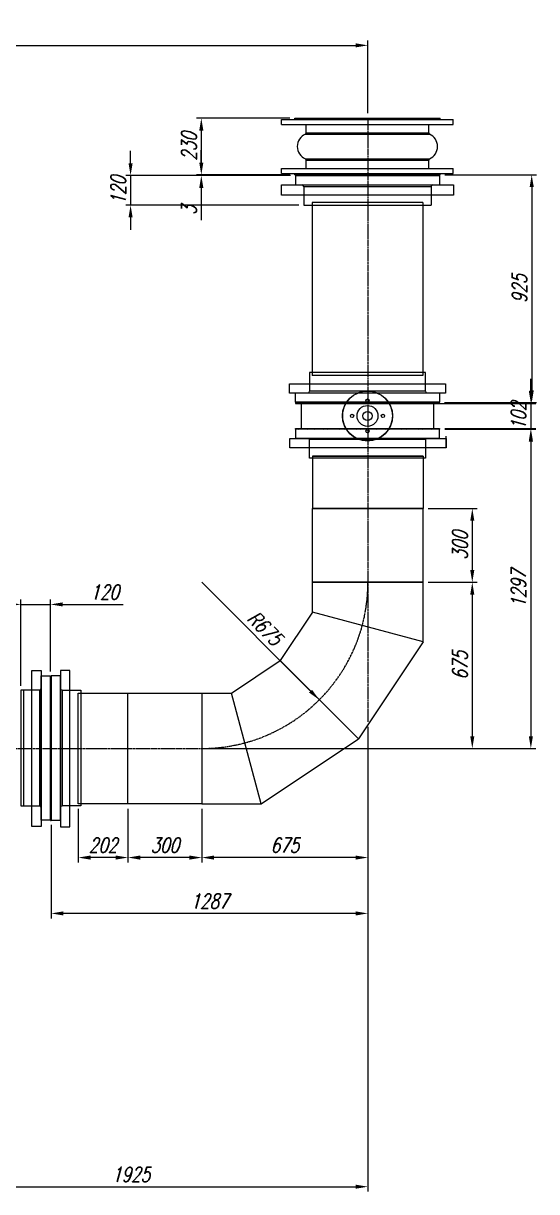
# Model space of a CAD drawing. Header units: inches. Extents: x 52169 to 69006, y 13152 to 42758.
# Drawn here: x 56018 to 58104, y 13633 to 18379 of the extents above; entities that cross this region are included whole.
import ezdxf

# ---------------------------------------------------------------- set-up
doc = ezdxf.new("R2010")
doc.units = ezdxf.units.IN
doc.header["$MEASUREMENT"] = 0
doc.linetypes.add('CENTER', pattern=[50.8, 31.75, -6.35, 6.35, -6.35])
doc.layers.add('IA-DIBUJO', color=3, linetype='Continuous')
doc.layers.add('IA-EJES', color=4, linetype='CENTER')
doc.styles.add('ING-AMB', font='romans.shx', dxfattribs={"width": 0.75, "oblique": 15})
doc.dimstyles.new('ING-AMB 20', dxfattribs={"dimscale": 20, "dimtxt": 3, "dimasz": 2.5, "dimexe": 1, "dimexo": 1, "dimgap": 1, "dimtad": 1, "dimdec": 0, "dimzin": 0, "dimdsep": 46, "dimtxsty": 'ING-AMB', "dimcen": 0.1, "dimclrd": 7, "dimclre": 7, "dimclrt": 2, "dimadec": 0, "dimazin": 0, "dimtfac": 1, "dimtdec": 0, "dimtmove": 0, "dimatfit": 0, "dimfxl": 1.25, "dimtolj": 1, "dimtzin": 0, "dimarcsym": 1})
pattern_1 = [(225, (112366.017, 51582.894), (6.6291261, -6.6291261), []), (225, (112361.5975, 51582.894), (6.6291261, -6.6291261), [])]

# ---------------------------------------------------------------- blocks, each defined once
blk = doc.blocks.new('*D114')
at = {"color": 7, "lineweight": -2, "transparency": 16777216}
for p, q in [((53568.4, 18013.8), (53568.4, 18309.7)), ((53618.4, 18289.7), (57368.4, 18289.7)), ((57418.4, 18013.8), (57418.4, 18309.7))]:
    blk.add_line(p, q, dxfattribs=at)
at = {"color": 7, "transparency": 16777216}
for points in [[(53618.4, 18298), (53618.4, 18281.3), (53568.4, 18289.7)], [(57368.4, 18298), (57368.4, 18281.3), (57418.4, 18289.7)]]:
    blk.add_solid(points, dxfattribs=at)
at = {"layer": 'Defpoints', "color": 0, "transparency": 16777216}
for p in [(57418.4, 18289.7), (53568.4, 17993.8, 0), (57418.4, 17993.8, 0)]:
    blk.add_point(p, dxfattribs=at)
at = {"color": 2, "transparency": 16777216, "insert": (55493.4, 18339.7), "char_height": 60, "attachment_point": 5, "style": 'ING-AMB'}
blk.add_mtext('\\A1;3850', dxfattribs=at)
blk = doc.blocks.new('*D31')
at = {"color": 7, "lineweight": -2, "transparency": 16777216}
for p, q in [((55958.4, 16018.6), (55908.4, 16018.6)), ((56008.4, 15688.3), (56008.4, 16038.6)), ((56008.4, 16018.6), (56128.4, 16018.6)), ((56128.4, 15745.8), (56128.4, 16038.6)), ((56178.4, 16018.6), (56423.5, 16018.6))]:
    blk.add_line(p, q, dxfattribs=at)
at = {"color": 7, "transparency": 16777216}
for points in [[(55958.4, 16026.9), (55958.4, 16010.2), (56008.4, 16018.6)], [(56178.4, 16026.9), (56178.4, 16010.2), (56128.4, 16018.6)]]:
    blk.add_solid(points, dxfattribs=at)
at = {"layer": 'Defpoints', "color": 0, "transparency": 16777216}
for p in [(56128.4, 16018.6), (56128.4, 15725.8, 0), (56008.4, 15668.3, 0)]:
    blk.add_point(p, dxfattribs=at)
at = {"color": 2, "transparency": 16777216, "insert": (56348.8, 16068.6), "char_height": 60, "attachment_point": 5, "style": 'ING-AMB'}
blk.add_mtext('\\A1;120', dxfattribs=at)
blk = doc.blocks.new('*D117')
at = {"color": 7, "lineweight": -2, "transparency": 16777216}
for p, q in [((57418.4, 15413.3), (57418.4, 13633.1)), ((55493.4, 13815.5), (55493.4, 13633.1)), ((55543.4, 13653.1), (57368.4, 13653.1))]:
    blk.add_line(p, q, dxfattribs=at)
at = {"color": 7, "transparency": 16777216}
for points in [[(55543.4, 13661.4), (55543.4, 13644.8), (55493.4, 13653.1)], [(57368.4, 13661.4), (57368.4, 13644.8), (57418.4, 13653.1)]]:
    blk.add_solid(points, dxfattribs=at)
at = {"layer": 'Defpoints', "color": 0, "transparency": 16777216}
for p in [(57418.4, 15433.3, 0), (55493.4, 13835.5, 0), (57418.4, 13653.1)]:
    blk.add_point(p, dxfattribs=at)
at = {"color": 2, "transparency": 16777216, "insert": (56455.9, 13703.1), "char_height": 60, "attachment_point": 5, "style": 'ING-AMB'}
blk.add_mtext('\\A1;1925', dxfattribs=at)
blk = doc.blocks.new('stub end 450')
at = {"color": 8}
for p, q in [((48858.4, 37919.1), (48858.4, 38504.1)), ((48858.4, 38504.1), (48896.4, 38504.1)), ((48896.4, 38504.1), (48896.4, 37919.1)), ((48902.4, 37976.6), (48902.4, 38446.6)), ((48978.4, 38446.6), (48902.4, 38446.6)), ((48978.4, 37976.6), (48978.4, 38446.6)), ((48902.4, 37976.6), (48978.4, 37976.6)), ((48896.4, 37919.1), (48858.4, 37919.1))]:
    blk.add_line(p, q, dxfattribs=at)
for centre, start, end in [((48902.4, 38452.6), 180, 270), ((48902.4, 37970.6), 90, 180)]:
    blk.add_arc(centre, 6, start, end, dxfattribs=at)
blk = doc.blocks.new('A$Cb5c7a0ab')
at = {"color": 0, "linetype": 'Continuous', "lineweight": 0}
for p, q in [((5645.1, 4316.9), (6230.1, 4316.9)), ((5645.1, 4316.9), (5645.1, 4278.9)), ((5645.1, 4278.9), (6230.1, 4278.9)), ((5678.6, 4272.9), (6196.6, 4272.9)), ((5678.6, 4272.9), (5678.6, 4196.9)), ((6196.6, 4272.9), (6196.6, 4196.9)), ((6230.1, 4316.9), (6230.1, 4278.9)), ((5678.6, 4196.9), (6196.6, 4196.9))]:
    blk.add_line(p, q, dxfattribs=at)
for centre, start, end in [((5672.6, 4272.9), 0, 90), ((6202.6, 4272.9), 90, 180)]:
    blk.add_arc(centre, 6, start, end, dxfattribs=at)
blk = doc.blocks.new('*D97')
at = {"color": 7, "lineweight": -2, "transparency": 16777216}
for p, q in [((57731.4, 17763.8), (58103.9, 17763.8)), ((58083.9, 17713.8), (58083.9, 16888.3)), ((57729.2, 16838.3), (58103.9, 16838.3))]:
    blk.add_line(p, q, dxfattribs=at)
at = {"color": 7, "transparency": 16777216}
for points in [[(58075.6, 17713.8), (58092.3, 17713.8), (58083.9, 17763.8)], [(58075.6, 16888.3), (58092.3, 16888.3), (58083.9, 16838.3)]]:
    blk.add_solid(points, dxfattribs=at)
at = {"layer": 'Defpoints', "color": 0, "transparency": 16777216}
for p in [(57711.4, 17763.8, 0), (57709.2, 16838.3, 0), (58083.9, 16838.3)]:
    blk.add_point(p, dxfattribs=at)
at = {"color": 2, "transparency": 16777216, "insert": (58033.9, 17301), "char_height": 60, "attachment_point": 5, "rotation": 90, "style": 'ING-AMB'}
blk.add_mtext('\\A1;925', dxfattribs=at)
blk = doc.blocks.new('*D29')
at = {"color": 7, "lineweight": -2, "transparency": 16777216}
for p, q in [((57731.2, 16730.3), (58100.5, 16730.3)), ((58080.5, 16680.3), (58080.5, 15483.3)), ((57438.4, 15433.3), (58100.5, 15433.3))]:
    blk.add_line(p, q, dxfattribs=at)
at = {"color": 7, "transparency": 16777216}
for points in [[(58072.2, 16680.3), (58088.8, 16680.3), (58080.5, 16730.3)], [(58072.2, 15483.3), (58088.8, 15483.3), (58080.5, 15433.3)]]:
    blk.add_solid(points, dxfattribs=at)
at = {"layer": 'Defpoints', "color": 0, "transparency": 16777216}
for p in [(57711.2, 16730.3, 0), (57418.4, 15433.3, 0), (58080.5, 15433.3)]:
    blk.add_point(p, dxfattribs=at)
at = {"color": 2, "transparency": 16777216, "insert": (58030.5, 16081.8), "char_height": 60, "attachment_point": 5, "rotation": 90, "style": 'ING-AMB'}
blk.add_mtext('\\A1;1297', dxfattribs=at)
blk = doc.blocks.new('*D98')
at = {"color": 7, "lineweight": -2, "transparency": 16777216}
for p, q in [((57663.4, 16408.3), (57862.5, 16408.3)), ((57842.5, 16358.3), (57842.5, 16158.3)), ((57663.4, 16108.3), (57862.5, 16108.3))]:
    blk.add_line(p, q, dxfattribs=at)
at = {"color": 7, "transparency": 16777216}
for points in [[(57834.2, 16358.3), (57850.8, 16358.3), (57842.5, 16408.3)], [(57834.2, 16158.3), (57850.8, 16158.3), (57842.5, 16108.3)]]:
    blk.add_solid(points, dxfattribs=at)
at = {"layer": 'Defpoints', "color": 0, "transparency": 16777216}
for p in [(57643.4, 16408.3, 0), (57643.4, 16108.3, 0), (57842.5, 16108.3)]:
    blk.add_point(p, dxfattribs=at)
at = {"color": 2, "transparency": 16777216, "insert": (57792.5, 16258.3), "char_height": 60, "attachment_point": 5, "rotation": 90, "style": 'ING-AMB'}
blk.add_mtext('\\A1;300', dxfattribs=at)
blk = doc.blocks.new('*D99')
at = {"color": 7, "lineweight": -2, "transparency": 16777216}
for p, q in [((56443.4, 15188.3), (56443.4, 14970.2)), ((56743.4, 15188.3), (56743.4, 14970.2)), ((56693.4, 14990.2), (56493.4, 14990.2))]:
    blk.add_line(p, q, dxfattribs=at)
at = {"color": 7, "transparency": 16777216}
for points in [[(56493.4, 14998.5), (56493.4, 14981.8), (56443.4, 14990.2)], [(56693.4, 14998.5), (56693.4, 14981.8), (56743.4, 14990.2)]]:
    blk.add_solid(points, dxfattribs=at)
at = {"layer": 'Defpoints', "color": 0, "transparency": 16777216}
for p in [(56443.4, 15208.3, 0), (56743.4, 15208.3, 0), (56443.4, 14990.2)]:
    blk.add_point(p, dxfattribs=at)
at = {"color": 2, "transparency": 16777216, "insert": (56593.4, 15040.2), "char_height": 60, "attachment_point": 5, "style": 'ING-AMB'}
blk.add_mtext('\\A1;300', dxfattribs=at)
blk = doc.blocks.new('*D100')
at = {"color": 7, "lineweight": -2, "transparency": 16777216}
blk.add_line((56743.4, 16108.3), (57185.3, 15666.3), dxfattribs=at)
at = {"color": 7, "transparency": 16777216}
blk.add_solid([(57191.2, 15672.2), (57179.4, 15660.5), (57220.7, 15631)], dxfattribs=at)
at = {"layer": 'Defpoints', "color": 0, "transparency": 16777216}
for p in [(56743.4, 16108.3), (57220.7, 15631)]:
    blk.add_point(p, dxfattribs=at)
at = {"color": 2, "transparency": 16777216, "insert": (56999.7, 15922.7), "char_height": 60, "attachment_point": 5, "rotation": 315, "style": 'ING-AMB'}
blk.add_mtext('\\A1;R675', dxfattribs=at)
blk = doc.blocks.new('*D30')
at = {"color": 7, "lineweight": -2, "transparency": 16777216}
for p, q in [((55958.4, 16018.6), (55908.4, 16018.6)), ((56008.4, 15688.3), (56008.4, 16038.6)), ((56008.4, 16018.6), (56128.4, 16018.6)), ((56128.4, 15745.8), (56128.4, 16038.6)), ((56178.4, 16018.6), (56423.5, 16018.6))]:
    blk.add_line(p, q, dxfattribs=at)
at = {"color": 7, "transparency": 16777216}
for points in [[(55958.4, 16026.9), (55958.4, 16010.2), (56008.4, 16018.6)], [(56178.4, 16026.9), (56178.4, 16010.2), (56128.4, 16018.6)]]:
    blk.add_solid(points, dxfattribs=at)
at = {"layer": 'Defpoints', "color": 0, "transparency": 16777216}
for p in [(56128.4, 16018.6), (56128.4, 15725.8, 0), (56008.4, 15668.3, 0)]:
    blk.add_point(p, dxfattribs=at)
at = {"color": 2, "transparency": 16777216, "insert": (56348.8, 16068.6), "char_height": 60, "attachment_point": 5, "style": 'ING-AMB'}
blk.add_mtext('\\A1;120', dxfattribs=at)
blk = doc.blocks.new('*D101')
at = {"color": 7, "lineweight": -2, "transparency": 16777216}
for p, q in [((57101.4, 17993.8), (56721.4, 17993.8)), ((56741.4, 17943.8), (56741.4, 17813.8)), ((57101.4, 17763.8), (56721.4, 17763.8))]:
    blk.add_line(p, q, dxfattribs=at)
at = {"color": 7, "transparency": 16777216}
for points in [[(56733, 17943.8), (56749.7, 17943.8), (56741.4, 17993.8)], [(56733, 17813.8), (56749.7, 17813.8), (56741.4, 17763.8)]]:
    blk.add_solid(points, dxfattribs=at)
at = {"layer": 'Defpoints', "color": 0, "transparency": 16777216}
for p in [(57121.4, 17993.8, 0), (56741.4, 17763.8), (57121.4, 17763.8, 0)]:
    blk.add_point(p, dxfattribs=at)
at = {"color": 2, "transparency": 16777216, "insert": (56691.4, 17878.8), "char_height": 60, "attachment_point": 5, "rotation": 90, "style": 'ING-AMB'}
blk.add_mtext('\\A1;230', dxfattribs=at)
blk = doc.blocks.new('*D102')
at = {"color": 7, "lineweight": -2, "transparency": 16777216}
for p, q in [((56741.4, 17813.8), (56741.4, 17863.8)), ((57101.4, 17763.8), (56721.4, 17763.8)), ((57103.9, 17760.8), (56721.4, 17760.8)), ((56741.4, 17763.8), (56741.4, 17760.8)), ((56741.4, 17710.8), (56741.4, 17579.9))]:
    blk.add_line(p, q, dxfattribs=at)
at = {"color": 7, "transparency": 16777216}
for points in [[(56733, 17813.8), (56749.7, 17813.8), (56741.4, 17763.8)], [(56733, 17710.8), (56749.7, 17710.8), (56741.4, 17760.8)]]:
    blk.add_solid(points, dxfattribs=at)
at = {"layer": 'Defpoints', "color": 0, "transparency": 16777216}
for p in [(56741.4, 17760.8), (57121.4, 17763.8, 0), (57123.9, 17760.8, 0)]:
    blk.add_point(p, dxfattribs=at)
at = {"color": 2, "transparency": 16777216, "insert": (56691.4, 17620.3), "char_height": 60, "attachment_point": 5, "rotation": 90, "style": 'ING-AMB'}
blk.add_mtext('\\A1;3', dxfattribs=at)
blk = doc.blocks.new('*D103')
at = {"color": 7, "lineweight": -2, "transparency": 16777216}
for p, q in [((56454.1, 17810.8), (56454.1, 17860.8)), ((57103.9, 17760.8), (56434.1, 17760.8)), ((56454.1, 17760.8), (56454.1, 17640.8)), ((57137.4, 17640.8), (56434.1, 17640.8)), ((56454.1, 17590.8), (56454.1, 17540.8))]:
    blk.add_line(p, q, dxfattribs=at)
at = {"color": 7, "transparency": 16777216}
for points in [[(56445.7, 17810.8), (56462.4, 17810.8), (56454.1, 17760.8)], [(56445.7, 17590.8), (56462.4, 17590.8), (56454.1, 17640.8)]]:
    blk.add_solid(points, dxfattribs=at)
at = {"layer": 'Defpoints', "color": 0, "transparency": 16777216}
for p in [(57123.9, 17760.8, 0), (56454.1, 17640.8), (57157.4, 17640.8, 0)]:
    blk.add_point(p, dxfattribs=at)
at = {"color": 2, "transparency": 16777216, "insert": (56404.1, 17700.8), "char_height": 60, "attachment_point": 5, "rotation": 90, "style": 'ING-AMB'}
blk.add_mtext('\\A1;120', dxfattribs=at)
blk = doc.blocks.new('*D104')
at = {"color": 7, "lineweight": -2, "transparency": 16777216}
for p, q in [((57418.4, 15413.3), (57418.4, 14970.2)), ((56743.4, 15188.3), (56743.4, 14970.2)), ((57368.4, 14990.2), (56793.4, 14990.2))]:
    blk.add_line(p, q, dxfattribs=at)
at = {"color": 7, "transparency": 16777216}
for points in [[(56793.4, 14998.5), (56793.4, 14981.8), (56743.4, 14990.2)], [(57368.4, 14998.5), (57368.4, 14981.8), (57418.4, 14990.2)]]:
    blk.add_solid(points, dxfattribs=at)
at = {"layer": 'Defpoints', "color": 0, "transparency": 16777216}
for p in [(57418.4, 15433.3, 0), (56743.4, 15208.3, 0), (56743.4, 14990.2)]:
    blk.add_point(p, dxfattribs=at)
at = {"color": 2, "transparency": 16777216, "insert": (57080.9, 15040.2), "char_height": 60, "attachment_point": 5, "style": 'ING-AMB'}
blk.add_mtext('\\A1;675', dxfattribs=at)
blk = doc.blocks.new('*D105')
at = {"color": 7, "lineweight": -2, "transparency": 16777216}
for p, q in [((56241.4, 15188.3), (56241.4, 14970.2)), ((56443.4, 15188.3), (56443.4, 14970.2)), ((56393.4, 14990.2), (56291.4, 14990.2))]:
    blk.add_line(p, q, dxfattribs=at)
at = {"color": 7, "transparency": 16777216}
for points in [[(56291.4, 14998.5), (56291.4, 14981.8), (56241.4, 14990.2)], [(56393.4, 14998.5), (56393.4, 14981.8), (56443.4, 14990.2)]]:
    blk.add_solid(points, dxfattribs=at)
at = {"layer": 'Defpoints', "color": 0, "transparency": 16777216}
for p in [(56241.4, 15208.3, 0), (56443.4, 15208.3, 0), (56241.4, 14990.2)]:
    blk.add_point(p, dxfattribs=at)
at = {"color": 2, "transparency": 16777216, "insert": (56342.4, 15040.2), "char_height": 60, "attachment_point": 5, "style": 'ING-AMB'}
blk.add_mtext('\\A1;202', dxfattribs=at)
blk = doc.blocks.new('*D106')
at = {"color": 7, "lineweight": -2, "transparency": 16777216}
for p, q in [((57663.4, 16108.3), (57862.5, 16108.3)), ((57842.5, 16058.3), (57842.5, 15483.3)), ((56763.4, 15433.3), (57862.5, 15433.3))]:
    blk.add_line(p, q, dxfattribs=at)
at = {"color": 7, "transparency": 16777216}
for points in [[(57834.2, 16058.3), (57850.8, 16058.3), (57842.5, 16108.3)], [(57834.2, 15483.3), (57850.8, 15483.3), (57842.5, 15433.3)]]:
    blk.add_solid(points, dxfattribs=at)
at = {"layer": 'Defpoints', "color": 0, "transparency": 16777216}
for p in [(57643.4, 16108.3, 0), (56743.4, 15433.3, 0), (57842.5, 15433.3)]:
    blk.add_point(p, dxfattribs=at)
at = {"color": 2, "transparency": 16777216, "insert": (57792.5, 15770.8), "char_height": 60, "attachment_point": 5, "rotation": 90, "style": 'ING-AMB'}
blk.add_mtext('\\A1;675', dxfattribs=at)
blk = doc.blocks.new('*D186')
at = {"color": 7, "lineweight": -2, "transparency": 16777216}
for p, q in [((57418.4, 15521.8), (57418.4, 14743.3)), ((56131.4, 15122.8), (56131.4, 14743.3)), ((57368.4, 14763.3), (56181.4, 14763.3))]:
    blk.add_line(p, q, dxfattribs=at)
at = {"color": 7, "transparency": 16777216}
for points in [[(56181.4, 14771.6), (56181.4, 14754.9), (56131.4, 14763.3)], [(57368.4, 14771.6), (57368.4, 14754.9), (57418.4, 14763.3)]]:
    blk.add_solid(points, dxfattribs=at)
at = {"layer": 'Defpoints', "color": 0, "transparency": 16777216}
for p in [(57418.4, 15541.8, 0), (56131.4, 15142.8, 0), (56131.4, 14763.3)]:
    blk.add_point(p, dxfattribs=at)
at = {"color": 2, "transparency": 16777216, "insert": (56774.9, 14813.3), "char_height": 60, "attachment_point": 5, "style": 'ING-AMB'}
blk.add_mtext('\\A1;1287', dxfattribs=at)
blk = doc.blocks.new('*D187')
at = {"color": 7, "lineweight": -2, "transparency": 16777216}
for p, q in [((58080.5, 16885.3), (58080.5, 16935.3)), ((57707.2, 16835.3), (58100.5, 16835.3)), ((58080.5, 16835.3), (58080.5, 16733.3)), ((57731.2, 16733.3), (58100.5, 16733.3)), ((58080.5, 16683.3), (58080.5, 16633.3))]:
    blk.add_line(p, q, dxfattribs=at)
at = {"color": 7, "transparency": 16777216}
for points in [[(58072.2, 16885.3), (58088.8, 16885.3), (58080.5, 16835.3)], [(58072.2, 16683.3), (58088.8, 16683.3), (58080.5, 16733.3)]]:
    blk.add_solid(points, dxfattribs=at)
at = {"layer": 'Defpoints', "color": 0, "transparency": 16777216}
for p in [(57687.2, 16835.3, 0), (57711.2, 16733.3, 0), (58080.5, 16733.3)]:
    blk.add_point(p, dxfattribs=at)
at = {"color": 2, "transparency": 16777216, "insert": (58030.5, 16784.3), "char_height": 60, "attachment_point": 5, "rotation": 90, "style": 'ING-AMB'}
blk.add_mtext('\\A1;102', dxfattribs=at)

msp = doc.modelspace()

# ---------------------------------------------------------------- hatches: boundary and pattern name
h = msp.add_hatch()
h.set_pattern_fill('ANSI32', color=1, scale=25, angle=180)
h.set_pattern_definition([(225, (112366.017, 52508.362), (6.6291261, -6.6291261), []), (225, (112361.5975, 52508.362), (6.6291261, -6.6291261), [])])
h.paths.add_polyline_path([(57709.2, 17760.8), (57124.2, 17760.8), (57124.2, 17763.8), (57709.2, 17763.8)])
h = msp.add_hatch()
h.set_pattern_fill('ANSI32', color=1, scale=25, angle=180)
h.set_pattern_definition(pattern_1)
h.paths.add_polyline_path([(57709.2, 16835.3), (57124.2, 16835.3), (57124.2, 16838.3), (57709.2, 16838.3)])
h = msp.add_hatch()
h.set_pattern_fill('ANSI32', color=1, scale=25, angle=180)
h.set_pattern_definition(pattern_1)
h.paths.add_polyline_path([(57709.2, 16733.3), (57124.2, 16733.3), (57124.2, 16730.3), (57709.2, 16730.3)])
h = msp.add_hatch()
h.set_pattern_fill('ANSI32', color=1, scale=25, angle=180)
h.set_pattern_definition(pattern_1)
h.paths.add_polyline_path([(57709.2, 16733.3), (57124.2, 16733.3), (57124.2, 16730.3), (57709.2, 16730.3)])
h = msp.add_hatch()
h.set_pattern_fill('ANSI32', color=1, scale=25, angle=90)
h.set_pattern_definition([(135, (92094.99, -43361.989), (-6.6291261, -6.6291261), []), (135, (92094.99, -43357.569), (-6.6291261, -6.6291261), [])])
h.paths.add_polyline_path([(56131.4, 15140.8), (56131.4, 15725.8), (56128.4, 15725.8), (56128.4, 15140.8)])
h = msp.add_hatch()
h.set_pattern_fill('ANSI32', color=1, scale=25, angle=90)
h.set_pattern_definition([(135, (91775.99, -43361.981), (-6.6291261, -6.6291261), []), (135, (91775.99, -43357.562), (-6.6291261, -6.6291261), [])])
h.paths.add_polyline_path([(56128.4, 15140.8), (56128.4, 15725.8), (56131.4, 15725.8), (56131.4, 15140.8)])

# ---------------------------------------------------------------- linework, layer by layer
at = {"color": 8}
for p, q in [((57067.4, 17988.8, 0), (57765.4, 17988.8, 0)), ((57067.4, 17968.8, 0), (57067.4, 17988.8, 0)), ((57121.4, 17993.8, 0), (57711.4, 17993.8, 0)), ((57121.4, 17988.8, 0), (57121.4, 17993.8, 0)), ((57711.4, 17988.8, 0), (57711.4, 17993.8, 0)), ((57765.4, 17968.8, 0), (57765.4, 17988.8, 0)), ((57067.4, 17968.8, 0), (57765.4, 17968.8, 0)), ((57167.4, 17933.8, 0), (57167.4, 17968.8, 0)), ((57665.4, 17933.8, 0), (57665.4, 17968.8, 0)), ((57164.4, 17929.2, 0), (57668.4, 17929.2, 0)), ((57167.4, 17933.8, 0), (57665.4, 17933.8, 0)), ((57164.4, 17828.3, 0), (57668.4, 17828.3, 0)), ((57167.4, 17823.8, 0), (57665.4, 17823.8, 0)), ((57167.4, 17788.8, 0), (57167.4, 17823.8, 0)), ((57665.4, 17788.8, 0), (57665.4, 17823.8, 0)), ((57067.4, 17788.8, 0), (57765.4, 17788.8, 0)), ((57067.4, 17768.8, 0), (57067.4, 17788.8, 0)), ((57067.4, 17768.8, 0), (57765.4, 17768.8, 0)), ((57121.4, 17763.8, 0), (57121.4, 17768.8, 0)), ((57121.4, 17763.8, 0), (57711.4, 17763.8, 0)), ((57711.4, 17763.8, 0), (57711.4, 17768.8, 0)), ((57765.4, 17768.8, 0), (57765.4, 17788.8, 0))]:
    msp.add_line(p, q, dxfattribs=at)
at = {"color": 4, "linetype": 'Continuous', "lineweight": 0}
for p, q in [((57328.3, 16835.3, 0), (57148.2, 16835.3, 0)), ((57148.2, 16733.3, 0), (57148.2, 16835.3, 0)), ((57685.2, 16835.3, 0), (57505, 16835.3, 0)), ((57685.2, 16835.3, 0), (57685.2, 16733.3, 0)), ((57314.7, 16789.4, 0), (57314.7, 16779.2, 0)), ((57314.8, 16789.4, 0), (57314.7, 16789.4, 0)), ((57314.7, 16779.2, 0), (57314.8, 16779.2, 0)), ((57518.7, 16789.4, 0), (57518.6, 16789.4, 0)), ((57518.6, 16779.2, 0), (57518.7, 16779.2, 0)), ((57518.7, 16789.4, 0), (57518.7, 16779.2, 0)), ((57148.2, 16733.3, 0), (57328.3, 16733.3, 0)), ((57505, 16733.3, 0), (57685.2, 16733.3, 0))]:
    msp.add_line(p, q, dxfattribs=at)
at = {"color": 8, "linetype": 'Continuous', "lineweight": 0, "extrusion": (1.10737e-08, -1, -2.22045e-16)}
for p, q in [((57193.4, 16620.3, 0), (57643.4, 16620.3, 0)), ((57193.4, 16408.3, 0), (57643.4, 16408.3, 0)), ((57193.4, 16108.3, 0), (57643.4, 16108.3, 0)), ((57643.4, 16108.3, 0), (57193.4, 16108.3, 0)), ((57643.4, 15867.1, 0), (57193.4, 15987.7, 0)), ((57379.8, 15471.9, 0), (57061.6, 15790.1, 0)), ((56743.4, 15658.3, 0), (56743.4, 15208.3, 0)), ((56984.5, 15208.3, 0), (56864, 15658.3, 0))]:
    msp.add_line(p, q, dxfattribs=at)
at = {"color": 1, "elevation": 0}
for points in [[(57124.2, 17760.8), (57709.2, 17760.8), (57709.2, 17763.8), (57124.2, 17763.8)], [(57124.2, 16835.3), (57709.2, 16835.3), (57709.2, 16838.3), (57124.2, 16838.3)], [(56131.4, 15725.8), (56131.4, 15140.8), (56128.4, 15140.8), (56128.4, 15725.8)]]:
    msp.add_lwpolyline(points, close=True, dxfattribs=at)
at = {"color": 2, "linetype": 'Continuous', "lineweight": 0, "elevation": 0}
msp.add_lwpolyline([(57765.6, 17722.8), (57765.6, 17681.4), (57067.1, 17681.4), (57067.1, 17722.8)], close=True, dxfattribs=at)
at = {"color": 1, "elevation": 0}
for points in [[(57124.2, 16730.3), (57124.2, 16733.3)], [(57124.2, 16733.3), (57709.2, 16733.3), (57709.2, 16730.3)], [(57709.2, 16730.3), (57124.2, 16730.3)]]:
    msp.add_lwpolyline(points, dxfattribs=at)
at = {"color": 1}
msp.add_lwpolyline([(56128.4, 15725.8), (56128.4, 15140.8), (56131.4, 15140.8), (56131.4, 15725.8)], close=True, dxfattribs=at)
at = {"color": 2, "linetype": 'Continuous', "lineweight": 0}
for points in [[(57099.2, 16876.3, 0), (57099.2, 16914.4, 0), (57734.2, 16914.4, 0), (57734.2, 16876.3, 0)], [(57101.2, 16654.2, 0), (57101.2, 16692.3, 0), (57736.2, 16692.3, 0), (57736.2, 16654.2, 0)], [(56052.3, 15750.8, 0), (56090.4, 15750.8, 0), (56090.4, 15115.8, 0), (56052.3, 15115.8, 0)], [(56207.5, 15750.7, 0), (56169.4, 15750.7, 0), (56169.4, 15115.7, 0), (56207.5, 15115.7, 0)]]:
    msp.add_polyline3d(points, close=True, dxfattribs=at)
for points in [[(57734.2, 16914.4, 0), (57734.2, 16876.3, 0)], [(57736.2, 16664.3, 0), (57736.2, 16702.4, 0)], [(57736.2, 16664.3, 0), (57736.2, 16702.4, 0)], [(57736.2, 16654.2, 0), (57736.2, 16692.3, 0)]]:
    msp.add_polyline3d(points, dxfattribs=at)
at = {"color": 4, "linetype": 'Continuous', "lineweight": 0}
for centre, radius in [((57416.7, 16784.3, 0), 102), ((57416.7, 16784.3, 0), 101), ((57416.7, 16846.8, 0), 6.5), ((57416.7, 16784.3, 0), 42.5), ((57416.7, 16784.3, 0), 18.4), ((57354.2, 16784.3, 0), 6.5), ((57479.2, 16784.3, 0), 6.5), ((57416.7, 16721.8, 0), 6.5)]:
    msp.add_circle(centre, radius, dxfattribs=at)
at = {"color": 8}
for centre, radius, start, end in [((57186.4, 17878.8, 0), 55, 113.5702, 246.4298), ((57162.4, 17933.8, 0), 5, 293.5702, 360), ((57670.4, 17933.8, 0), 5, 180, 246.4298), ((57646.4, 17878.8, 0), 55, 293.5702, 66.4298), ((57162.4, 17823.8, 0), 5, 0, 66.4298), ((57670.4, 17823.8, 0), 5, 113.5702, 180)]:
    msp.add_arc(centre, radius, start, end, dxfattribs=at)
at = {"layer": 'IA-DIBUJO', "color": 3, "linetype": 'Continuous', "lineweight": 0}
for p, q in [((57641.4, 17650.8, 0), (57191.4, 17650.8, 0)), ((57191.4, 17650.8, 0), (57191.4, 16948.3, 0)), ((57641.4, 17650.8, 0), (57641.4, 16948.3, 0)), ((57641.4, 16948.3, 0), (57191.4, 16948.3, 0)), ((57643.4, 16620.3, 0), (57193.4, 16620.3, 0)), ((57193.4, 16620.3, 0), (57193.4, 16408.3, 0)), ((57643.4, 16620.3, 0), (57643.4, 16408.3, 0)), ((57643.4, 16408.3, 0), (57193.4, 16408.3, 0)), ((56018.4, 15668.3, 0), (56018.4, 15198.3, 0)), ((56241.4, 15658.3, 0), (56743.4, 15658.3, 0)), ((56241.4, 15208.3, 0), (56241.4, 15658.3, 0)), ((56443.4, 15208.3, 0), (56443.4, 15658.3, 0)), ((56743.4, 15208.3, 0), (56241.4, 15208.3, 0))]:
    msp.add_line(p, q, dxfattribs=at)
at = {"layer": 'IA-DIBUJO', "color": 3, "linetype": 'Continuous', "lineweight": 0, "extrusion": (1.10737e-08, -1, -2.22045e-16)}
for p, q in [((57193.4, 16108.3, 0), (57193.4, 16408.3, 0)), ((57643.4, 16108.3, 0), (57643.4, 16408.3, 0)), ((57193.4, 15987.7, 0), (57193.4, 16108.3, 0)), ((57643.4, 15867.1, 0), (57643.4, 16108.3, 0)), ((57193.4, 15987.7, 0), (57061.6, 15790.1, 0)), ((57643.4, 15867.1, 0), (57379.8, 15471.9, 0)), ((56864, 15658.3, 0), (57061.6, 15790.1, 0)), ((56743.4, 15658.3, 0), (56864, 15658.3, 0)), ((56984.5, 15208.3, 0), (57379.8, 15471.9, 0)), ((56743.4, 15208.3, 0), (56984.5, 15208.3, 0))]:
    msp.add_line(p, q, dxfattribs=at)
at = {"layer": 'IA-EJES', "ltscale": 0.25}
for p, q in [((57418.4, 17993.8, 0), (57418.4, 15541.8, 0)), ((53568.4, 15433.3, 0), (57418.4, 15433.3, 0))]:
    msp.add_line(p, q, dxfattribs=at)
msp.add_arc((56743.4, 16108.3, 0), 675, 270, 0, dxfattribs=at)

# ---------------------------------------------------------------- block references
at = {"color": 8}
msp.add_blockref('A$Cb5c7a0ab', (51478.8, 13443.9, 0), dxfattribs=at)
for p, rotation in [((95628.3, -32018.1, 0), 89.99999936552123), ((104986.8, 53646.9), 180)]:
    msp.add_blockref('stub end 450', p, dxfattribs=dict(rotation=rotation))
at = {"xscale": -1}
for p, rotation in [((95628.3, 65590.7, 0), 90.00000063447878), ((7273, 53646.9, 0), 180.0000006344789)]:
    msp.add_blockref('stub end 450', p, dxfattribs=dict(at, rotation=rotation))

# ---------------------------------------------------------------- dimensions: what is measured, and where the dimension line sits
for base, p1, p2, picture, middle in [((57418.4, 18289.7), (53568.4, 17993.8, 0), (57418.4, 17993.8, 0), '*D114', (55493.4, 18339.7)), ((57418.4, 13653.1, 0), (55493.4, 13835.5), (57418.4, 15433.3, 0), '*D117', (56455.9, 13703.1, 0))]:
    dim = msp.add_linear_dim(base=base, p1=p1, p2=p2, dimstyle='ING-AMB 20', override={"dimpost": '\\X'})
    dim.commit()
    dim.dimension.update_dxf_attribs({"geometry": picture, "text_midpoint": middle})
for base, p1, p2, angle, picture, middle in [((56741.4, 17763.8), (57121.4, 17993.8, 0), (57121.4, 17763.8, 0), 90, '*D101', (56691.4, 17878.8)), ((56741.4, 17760.8), (57121.4, 17763.8, 0), (57123.9, 17760.8, 0), 90, '*D102', (56691.4, 17620.3)), ((58083.9487, 16838.2908), (57711.3834, 17763.7582, 0), (57709.1776, 16838.2908, 0), 90, '*D97', (58033.9487, 17301.0245)), ((58080.5, 15433.3, 0), (57711.2, 16730.3, 0), (57418.4, 15433.3, 0), 90, '*D29', (58030.5, 16081.8, 0)), ((57842.5, 16108.3, 0), (57643.4, 16408.3, 0), (57643.4, 16108.3, 0), 90, '*D98', (57792.5, 16258.3, 0)), ((57842.5, 15433.3, 0), (57643.4, 16108.3, 0), (56743.4, 15433.3, 0), 90, '*D106', (57792.5, 15770.8, 0)), ((56131.4, 14763.3), (57418.4, 15541.8, 0), (56131.4, 15142.8, 0), 180, '*D186', (56774.9, 14813.3)), ((56743.4, 14990.2, 0), (57418.4, 15433.3, 0), (56743.4, 15208.3, 0), 180, '*D104', (57080.9, 15040.2, 0)), ((56241.4, 14990.2, 0), (56443.4, 15208.3, 0), (56241.4, 15208.3, 0), 180, '*D105', (56342.4, 15040.2, 0)), ((56443.4, 14990.2, 0), (56743.4, 15208.3, 0), (56443.4, 15208.3, 0), 180, '*D99', (56593.4, 15040.2, 0))]:
    dim = msp.add_linear_dim(base=base, p1=p1, p2=p2, angle=angle, dimstyle='ING-AMB 20', override={"dimpost": '\\X'})
    dim.commit()
    dim.dimension.update_dxf_attribs({"geometry": picture, "text_midpoint": middle})
for base, p1, p2, picture, middle in [((56454.1, 17640.8), (57123.9, 17760.8, 0), (57157.4, 17640.8, 0), '*D103', (56454.1, 17700.8)), ((58080.5, 16733.3, 0), (57687.2, 16835.3, 0), (57711.2, 16733.3, 0), '*D187', (58080.5, 16784.3, 0))]:
    dim = msp.add_linear_dim(base=base, p1=p1, p2=p2, angle=90, dimstyle='ING-AMB 20', override={"dimpost": '\\X'})
    dim.commit()
    dim.dimension.update_dxf_attribs({"geometry": picture, "text_midpoint": middle, "dimtype": 160})
for picture in ['*D31', '*D30']:
    dim = msp.add_linear_dim(base=(56128.4, 16018.6, 0), p1=(56008.4, 15668.3), p2=(56128.4, 15725.8, 0), dimstyle='ING-AMB 20', override={"dimpost": '\\X'})
    dim.commit()
    dim.dimension.update_dxf_attribs({"geometry": picture, "text_midpoint": (56348.8, 16018.6, 0), "dimtype": 160})
dim = msp.add_radius_dim(center=(56743.4, 16108.3, 0), mpoint=(57220.7, 15631, 0), dimstyle='ING-AMB 20', override={"dimpost": '\\X'})
dim.commit()
dim.dimension.update_dxf_attribs({"geometry": '*D100', "text_midpoint": (56999.7, 15922.7, 0)})

doc.saveas('drawing.dxf')
